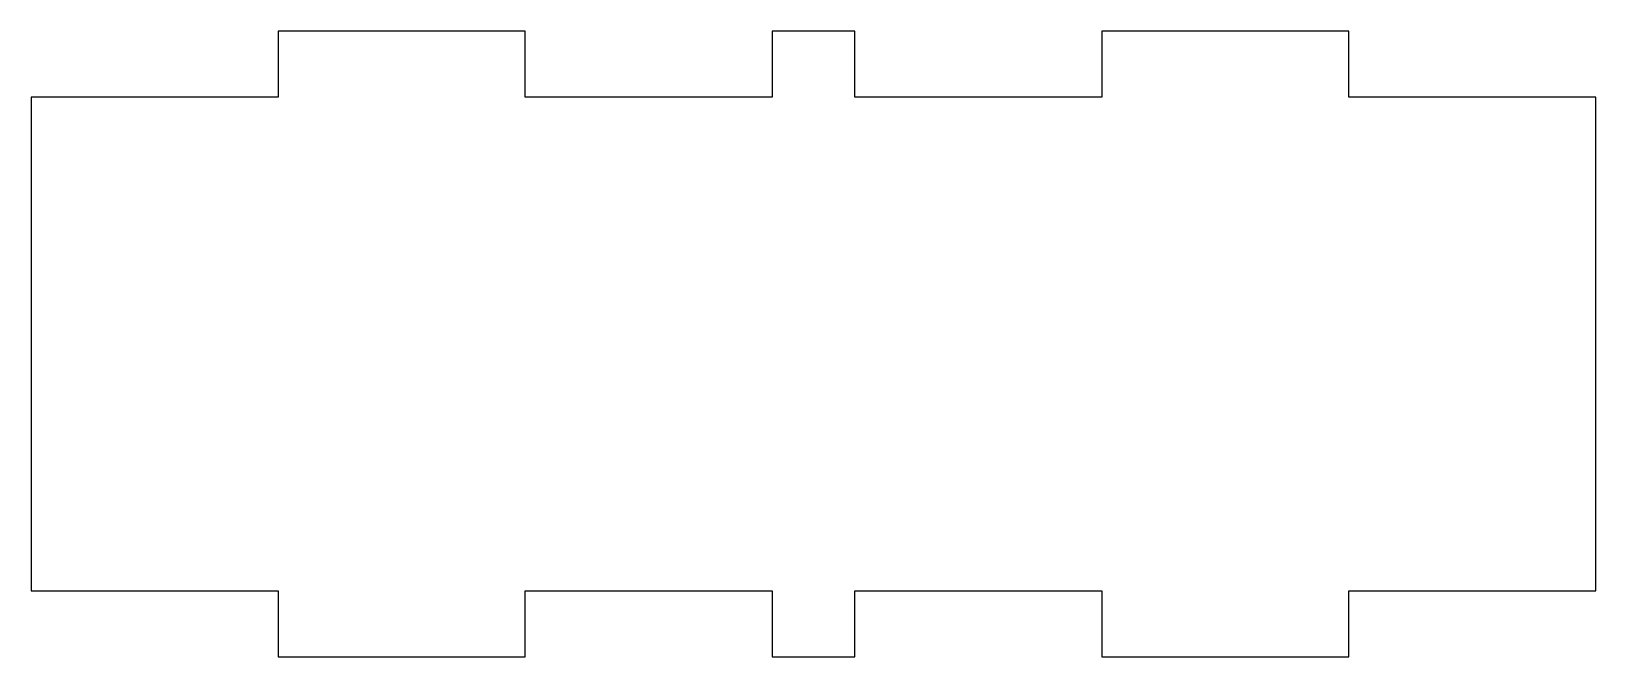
# Model space of a CAD drawing. Header units: millimetres. Extents: x -95 to 0, y -4 to 34.
import ezdxf

# ---------------------------------------------------------------- set-up
doc = ezdxf.new("R2010")
doc.units = ezdxf.units.MM

msp = doc.modelspace()

# ---------------------------------------------------------------- linework, layer by layer
at = {"color": 7, "linetype": 'Continuous', "lineweight": 25}
for p, q in [((-80, 34), (-80, 30)), ((-65, 34), (-80, 34)), ((-65, 30), (-65, 34)), ((-50, 34), (-50, 30)), ((-45, 34), (-50, 34)), ((-45, 30), (-45, 34)), ((-30, 34), (-30, 30)), ((-15, 34), (-30, 34)), ((-15, 30), (-15, 34)), ((-95, 30), (-95, 0)), ((-80, 30), (-95, 30)), ((-50, 30), (-65, 30)), ((-30, 30), (-45, 30)), ((0, 30), (-15, 30)), ((0, 0), (0, 30)), ((-95, 0), (-80, 0)), ((-80, 0), (-80, -4)), ((-65, -4), (-65, 0)), ((-65, 0), (-50, 0)), ((-50, 0), (-50, -4)), ((-45, -4), (-45, 0)), ((-45, 0), (-30, 0)), ((-30, 0), (-30, -4)), ((-15, -4), (-15, 0)), ((-15, 0), (0, 0)), ((-80, -4), (-65, -4)), ((-50, -4), (-45, -4)), ((-30, -4), (-15, -4))]:
    msp.add_line(p, q, dxfattribs=at)

doc.saveas('drawing.dxf')
